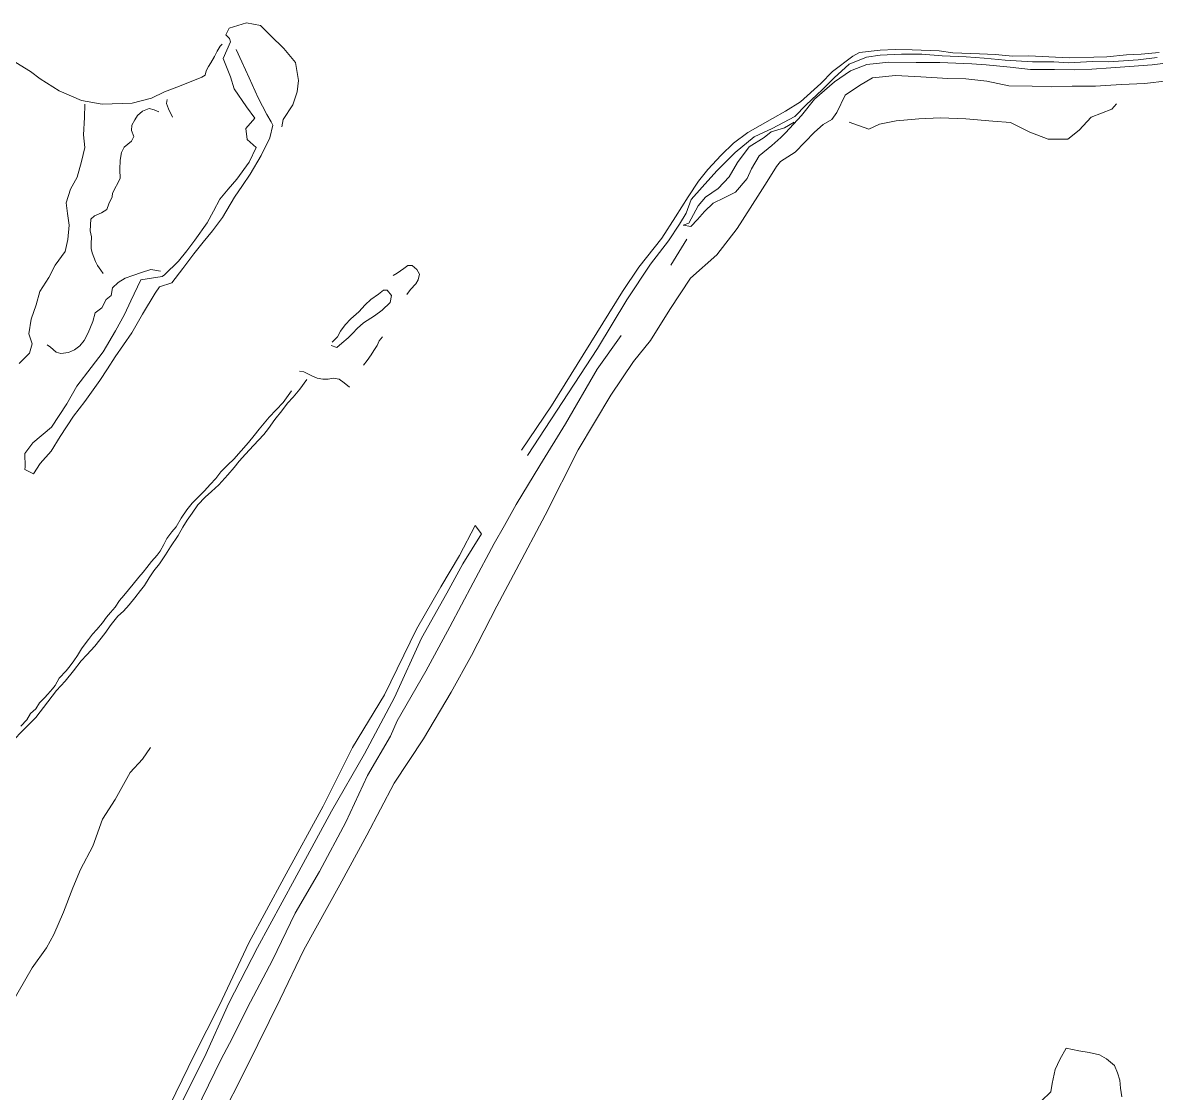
# Model space of a CAD drawing. Extents: x 683321 to 688873, y 7661944 to 7668387.
# Drawn here: x 686444.6 to 686662.5, y 7665624.4 to 7665830.1 of the extents above; entities that cross this region are included whole.
import ezdxf

# ---------------------------------------------------------------- set-up
doc = ezdxf.new("R2010")
doc.units = 0
doc.header["$MEASUREMENT"] = 0
doc.layers.add('01 CRESTA_Line', color=3, linetype='Continuous', lineweight=20)

msp = doc.modelspace()

# ---------------------------------------------------------------- linework, layer by layer
at = {"layer": '01 CRESTA_Line'}
for points in [[(686494.46, 7665810.05, 4036.99), (686494.71, 7665811.45, 4036.93), (686496.54, 7665814.3, 4036.27), (686497.38, 7665816.75, 4036.24), (686497.62, 7665818.94, 4036.31), (686497.06, 7665822.39, 4036.1), (686494.86, 7665825.11, 4035.92), (686492.24, 7665827.63, 4035.92), (686490.32, 7665829.55, 4035.95), (686487.63, 7665830.06, 4035.84), (686484.34, 7665828.99, 4035.87), (686483.68, 7665827.73, 4036.23), (686484.4, 7665827.01, 4036.61), (686484.58, 7665826.39, 4037.01), (686483.16, 7665823.17, 4037.41), (686484.56, 7665819.69, 4037.36), (686485.26, 7665817.36, 4037.9), (686487.65, 7665813.91, 4038.04), (686489.26, 7665811.7, 4038.11), (686487.52, 7665809.73, 4037.84), (686487.81, 7665807.61, 4038.02), (686489.53, 7665806.11, 4038.11), (686488.17, 7665803.24, 4038.07), (686485.78, 7665800.03, 4038.39), (686484.15, 7665798.11, 4038.55), (686482.53, 7665796.18, 4038.71), (686481.3, 7665793.89, 4038.85), (686480.07, 7665791.6, 4039), (686477.7, 7665788.29, 4039.2), (686476.16, 7665786.26, 4039.3), (686474.62, 7665784.23, 4039.4), (686471.91, 7665781.6, 4039.48), (686471.46, 7665781.3, 4039.53), (686467.36, 7665780.67, 4040.17), (686465.4, 7665776.62, 4040.71), (686464.24, 7665774.01, 4040.86), (686462.46, 7665770.89, 4041.38), (686460.12, 7665766.86, 4041.53), (686457.78, 7665763.81, 4041.67), (686455.06, 7665760.25, 4042.12), (686453.11, 7665756.86, 4042.45), (686451.64, 7665754.62, 4042.5), (686450.16, 7665752.37, 4042.55), (686446.62, 7665749.35, 4042.82), (686445.04, 7665747.33, 4043.21), (686445.12, 7665744.77, 4043.23), (686445.09, 7665744.22, 4043.44), (686446.73, 7665743.38, 4043.58)], [(686443.35, 7665822.42, 4035.55), (686446.17, 7665820.69, 4036.52), (686447.99, 7665819.27, 4037.05), (686451.68, 7665817, 4038.35), (686455.95, 7665815.12, 4040.78), (686459.92, 7665814.38, 4041.07), (686465.66, 7665814.61, 4041.43), (686469.42, 7665815.57, 4040.93), (686471.92, 7665816.77, 4041.29), (686474.76, 7665817.9, 4041.3), (686479.08, 7665819.61, 4040.47), (686479.7, 7665819.95, 4040.51), (686479.88, 7665820.84, 4039.87), (686480.34, 7665821.62, 4039.53), (686480.8, 7665822.38, 4038.94), (686481.49, 7665823.54, 4038.51), (686482.04, 7665824.59, 4037.96), (686482.6, 7665825.55, 4037.28), (686482.99, 7665825.92, 4037.05)], [(686485.66, 7665824.94, 4036.99), (686486.75, 7665822.56, 4037.23), (686488.19, 7665819.48, 4037.5), (686489.91, 7665815.62, 4037.62), (686491.56, 7665812.44, 4037.46), (686492.4, 7665811.03, 4037.94), (686492.69, 7665810.37, 4037.91), (686492.14, 7665807.96, 4038.02), (686490.49, 7665804.58, 4038.14), (686488.39, 7665800.99, 4038.36), (686486.87, 7665798.78, 4038.59), (686485.35, 7665796.58, 4038.82), (686483.06, 7665792.66, 4039.02), (686481.14, 7665790.09, 4039.03), (686479.35, 7665787.88, 4039.12), (686477.56, 7665785.67, 4039.2), (686475.43, 7665782.87, 4039.49), (686473.3, 7665780.08, 4039.78), (686470.94, 7665779.32, 4040.62), (686470.09, 7665778.1, 4040.62), (686467.7, 7665774.05, 4040.91), (686465.62, 7665770.52, 4041.18), (686464.03, 7665768.2, 4041.42), (686462.44, 7665765.88, 4041.66), (686460.96, 7665763.6, 4041.77), (686459.47, 7665761.32, 4041.87), (686456.6, 7665757.29, 4042.24), (686454.41, 7665754.49, 4042.37), (686451.84, 7665750.55, 4042.57), (686450.11, 7665747.74, 4042.77), (686447.99, 7665745.37, 4043.21), (686446.73, 7665743.38, 4043.58)], [(686540.51, 7665747.98, 4035.71), (686546.28, 7665756.45, 4036.27), (686559.88, 7665778.4, 4037.89), (686563.04, 7665783.08, 4038.29), (686567.45, 7665788.66, 4038.77), (686570.08, 7665792.77, 4038.8), (686572.54, 7665796.64, 4039.05), (686574.49, 7665799.62, 4039.08), (686576.33, 7665801.89, 4039.16), (686578.88, 7665804.64, 4039.32), (686581.22, 7665806.95, 4039.48), (686583.98, 7665809, 4039.63), (686588.76, 7665811.67, 4040.08), (686591.23, 7665813.07, 4040.2), (686594.1, 7665814.89, 4040.36), (686598.02, 7665818.41, 4040.59), (686600.26, 7665820.66, 4040.68), (686604.19, 7665823.62, 4040.95), (686605.46, 7665824.32, 4041.02), (686609.42, 7665824.79, 4041.42), (686612.31, 7665824.88, 4041.65), (686615.55, 7665824.87, 4041.92), (686620.75, 7665824.67, 4042.39), (686623.39, 7665824.28, 4042.55), (686628.52, 7665824.06, 4043.05), (686631.59, 7665823.98, 4043.28), (686634.87, 7665823.65, 4043.53), (686638.01, 7665823.68, 4043.82), (686643.1, 7665823.42, 4044.35), (686645.81, 7665823.31, 4044.45), (686650.46, 7665823.46, 4044.88), (686652.97, 7665823.49, 4045.13), (686656.76, 7665823.88, 4045.46), (686659.59, 7665824.04, 4045.62), (686663.03, 7665824.34, 4045.87)], [(686541.62, 7665746.91, 4035.79), (686555.08, 7665767.48, 4037.34), (686560.73, 7665776.84, 4037.89), (686565.28, 7665783.66, 4038.21), (686568.77, 7665788.14, 4038.4), (686570.83, 7665791.37, 4038.55), (686572.15, 7665793.49, 4038.72), (686573.1, 7665796.12, 4038.84), (686575.21, 7665798.45, 4039.04), (686578.06, 7665801.6, 4039.17), (686581.55, 7665805.13, 4039.35), (686585.19, 7665808.13, 4039.61), (686588.65, 7665809.76, 4039.83), (686593.03, 7665812.04, 4040.17), (686595.23, 7665814.28, 4040.37), (686598.3, 7665817.17, 4040.5), (686600.55, 7665819.48, 4040.54), (686603.44, 7665822.08, 4040.88), (686606.81, 7665823.46, 4040.93), (686609.41, 7665823.82, 4041.28), (686613.52, 7665824.04, 4041.67), (686617.44, 7665824.01, 4042.01), (686621.32, 7665823.67, 4042.31), (686625.93, 7665823.52, 4042.62), (686629.4, 7665823.24, 4043.15), (686633.44, 7665822.87, 4043.43), (686638.71, 7665822.56, 4043.77), (686642.78, 7665822.52, 4044.12), (686645.64, 7665822.35, 4044.43), (686650.19, 7665822.6, 4044.77), (686653.39, 7665822.57, 4045.16), (686658.97, 7665822.91, 4045.49), (686662.63, 7665823.4, 4045.86)], [(686665.3, 7665822.44, 4045.39), (686661.68, 7665821.98, 4045.14), (686657.36, 7665821.66, 4044.98), (686653.76, 7665821.37, 4044.63), (686650.1, 7665821.16, 4044.3), (686646.69, 7665820.99, 4043.88), (686642.95, 7665821.05, 4043.47), (686638.33, 7665821.09, 4042.88), (686634.41, 7665821.53, 4042.56), (686629.79, 7665821.95, 4042.89), (686627.03, 7665822.15, 4042.37), (686620.89, 7665822.41, 4041.91), (686616.35, 7665822.41, 4041.4), (686611.08, 7665822.46, 4041.01), (686606.84, 7665822.04, 4040.52), (686603.7, 7665820.79, 4039.94), (686600.67, 7665818.68, 4040.17), (686596.83, 7665815.34, 4040.6), (686594.32, 7665812.24, 4039.98), (686591.2, 7665808.92, 4039.5), (686590.34, 7665808, 4039.54), (686588.63, 7665806.45, 4039.17), (686586.14, 7665804.5, 4038.76), (686584.71, 7665801.99, 4038.09), (686583.87, 7665800.15, 4037.67), (686581.61, 7665797.53, 4037.06), (686579.43, 7665796.42, 4036.62), (686577.3, 7665795.42, 4037.23), (686575.66, 7665793.77, 4037.88), (686574.32, 7665792.25, 4037.57), (686573.04, 7665790.9, 4037.62), (686571.54, 7665791.19, 4038.4), (686572.67, 7665791.58, 4037.55), (686574.47, 7665794.86, 4037.98), (686575.86, 7665796.52, 4038.05), (686578.31, 7665798.24, 4037.55), (686580.38, 7665800.44, 4037.32), (686582, 7665803.2, 4038.24), (686584.23, 7665806.19, 4039.03), (686587.16, 7665807.98, 4039.47), (686588.46, 7665809.11, 4039.37), (686591.04, 7665809.85, 4039.51), (686592.88, 7665810.93, 4039.62)], [(686545.06, 7665735.5, 4029.47), (686551.38, 7665748, 4031.5), (686557.69, 7665758.5, 4032.63), (686562, 7665765, 4033.25), (686565.31, 7665769, 4033.5), (686569, 7665775, 4034.55), (686573, 7665781, 4034.77), (686578.06, 7665785.5, 4034.99), (686581.94, 7665790.5, 4035.87), (686585.89, 7665796.75, 4036.89), (686587.71, 7665799.58, 4037.99), (686589.47, 7665802.41, 4038.66), (686590.28, 7665803.43, 4039.45), (686593.11, 7665805.18, 4039.7), (686596.77, 7665809.04, 4040.37), (686598.47, 7665810.49, 4040.6), (686600.16, 7665811.47, 4041.04), (686601.1, 7665812.8, 4042.49), (686602.72, 7665816.11, 4040.2), (686605.47, 7665818.01, 4040.24), (686607.94, 7665819.48, 4040.28), (686612.36, 7665819.92, 4040.7), (686617.23, 7665819.68, 4041.15), (686622.44, 7665819.32, 4041.57), (686625.85, 7665819.27, 4041.81), (686629.93, 7665818.86, 4042.32), (686634.12, 7665817.95, 4042.72), (686638.61, 7665817.88, 4042.9), (686642.28, 7665817.74, 4043.26), (686646.29, 7665817.88, 4043.62), (686650.82, 7665817.86, 4044.17), (686655.73, 7665818.17, 4044.5), (686660.26, 7665818.41, 4044.94), (686664.59, 7665818.89, 4045.14)], [(686472.39, 7665815.31, 4040.97), (686472.31, 7665814.53, 4040.77), (686472.67, 7665813.51, 4040.44), (686473.41, 7665811.93, 4039.7)], [(686444, 7665764.62, 4040.84), (686445.93, 7665766.6, 4041.26), (686446.48, 7665768.41, 4040.71), (686445.82, 7665770.31, 4040.22), (686446.3, 7665773.1, 4041.4), (686447.23, 7665775.88, 4041.63), (686447.94, 7665778.43, 4041.14), (686449.65, 7665781.09, 4041.46), (686450.88, 7665783.49, 4041.56), (686452.8, 7665786.1, 4042.91), (686453.32, 7665788.39, 4042.53), (686453.55, 7665791.15, 4041.89), (686453.27, 7665793.41, 4041.97), (686453, 7665795.48, 4041.72), (686453.84, 7665798.08, 4042), (686455.13, 7665800.42, 4041.97), (686455.98, 7665803.38, 4042.14), (686456.61, 7665806.09, 4041.85), (686456.36, 7665808.51, 4041.39), (686456.55, 7665811.84, 4040.57), (686456.58, 7665814.44, 4041.06)], [(686460.12, 7665781.89, 4041.01), (686459.64, 7665782.53, 4041.47), (686459.05, 7665783.42, 4041.82), (686458.66, 7665784.2, 4041.83), (686458.34, 7665785.01, 4041.94), (686458.02, 7665785.83, 4041.94), (686457.78, 7665786.68, 4041.79), (686457.79, 7665787.61, 4041.38), (686457.88, 7665788.91, 4041.1), (686457.61, 7665790.11, 4041), (686457.72, 7665792.31, 4040.98), (686458.47, 7665792.95, 4040.97), (686459.81, 7665793.53, 4040.78), (686460.79, 7665794.19, 4040.63), (686461.18, 7665795.26, 4040.66), (686461.82, 7665796.59, 4040.43), (686461.9, 7665797.34, 4040.41), (686463.38, 7665800.14, 4041.04), (686463.29, 7665801.84, 4041.3), (686463.36, 7665803.63, 4041.58), (686463.62, 7665805.1, 4041.75), (686464.15, 7665806.16, 4041.45), (686465.55, 7665807.31, 4040.85), (686466.01, 7665808.22, 4040.81), (686465.54, 7665809.35, 4041.21), (686465.64, 7665810.38, 4041.54), (686466.19, 7665811.39, 4041.66), (686466.74, 7665812.22, 4041.6), (686467.69, 7665813.05, 4041.3), (686468.93, 7665813.61, 4040.86), (686469.89, 7665813.34, 4040.43), (686470.8, 7665812.92, 4040.02)], [(686603.43, 7665810.94, 4044.69), (686607.23, 7665809.58, 4047.44), (686609.27, 7665810.59, 4047.71), (686612.47, 7665811.18, 4048.39), (686616.86, 7665811.61, 4048.24), (686620.94, 7665811.81, 4048.85), (686625.9, 7665811.6, 4048.55), (686631.06, 7665811.12, 4048.28), (686634.49, 7665810.86, 4048.55), (686638.16, 7665809.04, 4048.59), (686641.7, 7665807.7, 4048.62), (686645.49, 7665807.69, 4046.65), (686647.65, 7665809.39, 4046.15), (686649.97, 7665811.92, 4045.46), (686653.94, 7665813.48, 4045.59), (686654.82, 7665814.46, 4045.41)], [(686569.19, 7665783.5, 4034.53), (686572.25, 7665788.5, 4034.75)], [(686471.16, 7665782.36, 4039.84), (686469.3, 7665782.67, 4040.17), (686467.49, 7665782.1, 4040.45), (686465.79, 7665781.52, 4040.59), (686464.36, 7665781.02, 4040.89), (686463.02, 7665780.18, 4041.1), (686461.92, 7665779.14, 4041.67), (686461.65, 7665777.64, 4042.06), (686460.71, 7665776.91, 4042.4), (686459.86, 7665775.27, 4042.43), (686458.58, 7665774.34, 4042.28), (686458.1, 7665772.69, 4042.05), (686457.21, 7665770.49, 4042.06), (686456.45, 7665769.03, 4041.64), (686455.64, 7665768.02, 4041.74), (686454.6, 7665767.2, 4041.3), (686453.47, 7665766.71, 4041.21), (686452.01, 7665766.51, 4041.38), (686451.1, 7665766.78, 4041.48), (686450.02, 7665767.71, 4041.62), (686449.38, 7665768.17, 4041.53)], [(686515.81, 7665781.53, 4036.11), (686516.59, 7665781.94, 4036.08), (686517.88, 7665782.87, 4036.03), (686518.68, 7665783.42, 4035.97), (686519.52, 7665783.43, 4035.95), (686520.4, 7665782.67, 4035.97), (686520.88, 7665781.74, 4035.83), (686520.62, 7665780.68, 4035.77), (686520.2, 7665779.9, 4035.86), (686519.2, 7665778.81, 4035.75), (686518.44, 7665777.84, 4035.86)], [(686504.12, 7665768.68, 4038.37), (686505.14, 7665769.74, 4038.23), (686505.69, 7665770.78, 4038.14), (686506.64, 7665772.01, 4038.04), (686507.7, 7665773.18, 4037.96), (686509.25, 7665774.5, 4037.82), (686510.48, 7665775.84, 4037.71), (686511.57, 7665776.88, 4037.61), (686513.04, 7665777.95, 4037.49), (686513.96, 7665778.71, 4037.45), (686514.66, 7665778.71, 4037.43), (686515.54, 7665777.66, 4037.29), (686515.26, 7665776.34, 4037.22), (686513.75, 7665774.86, 4037.34), (686512.28, 7665773.77, 4037.48), (686510.15, 7665772.42, 4037.66), (686508.91, 7665771.33, 4037.69), (686508.08, 7665770.41, 4037.78), (686507.17, 7665769.52, 4037.9), (686505.96, 7665768.5, 4038.09), (686505.03, 7665767.68, 4038.2), (686503.91, 7665768.05, 4038.38)], [(686510.15, 7665764.3, 4035.45), (686510.85, 7665765.15, 4035.61), (686511.6, 7665766.24, 4035.95), (686512.12, 7665767.13, 4036.04), (686512.75, 7665768.09, 4035.98), (686513.14, 7665768.98, 4035.72), (686513.8, 7665769.72, 4035.59)], [(686537.25, 7665733.5, 4030.55), (686539.5, 7665737.5, 4030.88), (686544, 7665745, 4031.46), (686548.94, 7665753, 4031.92), (686555.06, 7665763.5, 4032.98), (686559.62, 7665770, 4033.54)], [(686507.44, 7665760.03, 4034.45), (686506.42, 7665760.89, 4035.28), (686505.44, 7665761.59, 4036.04), (686504.39, 7665761.78, 4036.71), (686503.38, 7665761.62, 4037.45), (686502.3, 7665761.61, 4038.28), (686501.23, 7665761.81, 4038.91), (686500.18, 7665762.25, 4038.97), (686498.68, 7665763.01, 4038.6), (686497.81, 7665763.11, 4038.15)], [(686499.27, 7665761.51, 4039.39), (686497.92, 7665759.67, 4039.7), (686496.62, 7665758.14, 4039.84), (686495.53, 7665756.99, 4039.91), (686494.42, 7665755.5, 4040.01), (686493.12, 7665753.82, 4040.18), (686491.86, 7665752.1, 4040.32), (686490.98, 7665750.97, 4040.42), (686488.98, 7665748.85, 4040.69), (686487.47, 7665747.21, 4040.89), (686486.25, 7665745.83, 4041.04), (686485.31, 7665744.62, 4041.15), (686484.08, 7665743.22, 4041.37), (686482.33, 7665741.29, 4041.64), (686480.95, 7665740.03, 4041.8), (686479.74, 7665738.92, 4041.96), (686478.28, 7665737.44, 4042.21), (686477.19, 7665735.83, 4042.33), (686476.25, 7665734.54, 4042.43), (686475.4, 7665733.18, 4042.53), (686474.5, 7665731.55, 4042.69), (686473.06, 7665729.36, 4042.98), (686472.08, 7665727.83, 4043.16), (686470.94, 7665726.15, 4043.33), (686469.84, 7665724.8, 4043.49), (686468.95, 7665723.45, 4043.56), (686468.08, 7665721.97, 4043.69), (686467.31, 7665720.99, 4043.73), (686466.2, 7665719.61, 4043.92), (686465.13, 7665718.22, 4044.1), (686464.05, 7665717.06, 4044.27), (686462.9, 7665716.08, 4044.4), (686461.64, 7665714.45, 4044.55), (686460.46, 7665712.72, 4044.68), (686458.51, 7665710.33, 4044.95), (686456.96, 7665708.63, 4045.16), (686455.88, 7665707.49, 4045.28), (686454.39, 7665705.57, 4045.49), (686452.84, 7665703.57, 4045.76), (686451.15, 7665701.79, 4045.92), (686449.5, 7665699.65, 4046.18), (686447.15, 7665696.61, 4046.47), (686444.87, 7665694.31, 4046.8), (686442.61, 7665691.98, 4047.07)], [(686444.31, 7665694.92, 4046.84), (686445.42, 7665696.16, 4046.72), (686446.16, 7665697.39, 4046.57), (686447.15, 7665698.25, 4046.51), (686447.87, 7665699.4, 4046.38), (686448.81, 7665700.37, 4046.26), (686449.51, 7665701.11, 4046.17), (686450.38, 7665702.1, 4046.06), (686450.86, 7665702.76, 4045.98), (686451.69, 7665704.15, 4045.8), (686453.01, 7665705.56, 4045.63), (686453.76, 7665706.51, 4045.53), (686454.45, 7665707.49, 4045.45), (686455.16, 7665708.5, 4045.39), (686455.95, 7665709.78, 4045.25), (686456.66, 7665710.79, 4045.19), (686457.27, 7665711.58, 4045.09), (686458.08, 7665712.59, 4045), (686458.91, 7665713.54, 4044.92), (686459.97, 7665714.8, 4044.78), (686460.73, 7665715.9, 4044.68), (686461.53, 7665716.78, 4044.62), (686462.43, 7665717.78, 4044.5), (686463.26, 7665719.1, 4044.32), (686464.11, 7665720.04, 4044.21), (686465, 7665721.11, 4044.09), (686465.89, 7665722.19, 4043.97), (686466.97, 7665723.55, 4043.85), (686467.81, 7665724.55, 4043.71), (686468.53, 7665725.42, 4043.64), (686469.42, 7665726.6, 4043.52), (686470.48, 7665727.78, 4043.38), (686471.07, 7665728.57, 4043.27), (686471.78, 7665729.82, 4043.14), (686472.37, 7665731.02, 4043.01), (686473.32, 7665732.27, 4042.87), (686474.15, 7665733.26, 4042.7), (686475.09, 7665734.89, 4042.53), (686476.18, 7665736.48, 4042.39), (686477.24, 7665737.76, 4042.22), (686478.56, 7665739.14, 4042.09), (686479.6, 7665740.12, 4042), (686480.65, 7665741.37, 4041.82), (686481.76, 7665742.54, 4041.69), (686482.75, 7665743.82, 4041.52), (686484.07, 7665745.16, 4041.35), (686485.2, 7665746.25, 4041.21), (686486.6, 7665747.8, 4040.95), (686488.02, 7665749.44, 4040.75), (686489.1, 7665750.78, 4040.59), (686490.12, 7665751.99, 4040.48), (686492.03, 7665754.3, 4040.27), (686494.67, 7665757.14, 4039.93), (686496.31, 7665759.32, 4039.66)], [(686545.06, 7665735.5, 4029.47), (686539.5, 7665725, 4030.12), (686535.75, 7665718, 4029.83), (686530.88, 7665708.5, 4029.71), (686527, 7665701.5, 4028.98), (686521.69, 7665692.5, 4028.22), (686516.06, 7665684, 4027.69), (686510.75, 7665674, 4027.15), (686505.56, 7665664.5, 4026.53), (686498.69, 7665652, 4026.16), (686494.12, 7665642.5, 4025.87), (686487.69, 7665629.5, 4025.16), (686482.38, 7665619, 4024.57)], [(686471.79, 7665619.79, 4027.73), (686477.59, 7665631.74, 4028.25), (686482.47, 7665641.34, 4029.01), (686488.13, 7665653.33, 4029.57), (686494.88, 7665665.9, 4030.4), (686502.4, 7665679.58, 4031.41), (686508.03, 7665690.84, 4031.95), (686514.16, 7665700.97, 4032.68), (686520.31, 7665713.59, 4033.54), (686524.99, 7665721.73, 4033.95), (686528.59, 7665727.71, 4034.36), (686531.6, 7665733.47, 4034.74), (686532.79, 7665731.88, 4034.76), (686529.21, 7665726.1, 4034.36), (686526.13, 7665720.49, 4033.95), (686521.26, 7665711.83, 4033.54), (686516.1, 7665700.42, 4032.68), (686510.33, 7665689.65, 4031.95), (686503.97, 7665678.64, 4031.41), (686496.88, 7665665.47, 4030.4), (686489.8, 7665652.43, 4029.57), (686484.27, 7665641.77, 4029.01), (686479.59, 7665631.36, 4028.25), (686473.7, 7665619.63, 4027.73)], [(686537.25, 7665733.5, 4030.55), (686535.25, 7665730, 4030.56), (686531.19, 7665722.5, 4030.05), (686526.75, 7665714, 4029.41), (686522.13, 7665705.5, 4029.09), (686516.62, 7665696, 4028.69), (686515.31, 7665693, 4028.45), (686510.88, 7665685.5, 4027.92), (686506.75, 7665676.5, 4027.43), (686501.69, 7665667, 4027.04), (686497, 7665659, 4026.59), (686492.62, 7665650, 4026.38), (686488.44, 7665642, 4025.97), (686484.38, 7665634, 4025.43), (686482.81, 7665631, 4025.3), (686477.94, 7665621, 4024.87)], [(686469.23, 7665690.85, 4030.84), (686467.69, 7665688.62, 4031.07), (686465.32, 7665686.07, 4031.59), (686462.39, 7665680.88, 4030.88), (686460, 7665677.09, 4030.56), (686458.14, 7665671.89, 4030.26), (686455.75, 7665667.44, 4029.82), (686454.27, 7665663.87, 4029.58), (686452.48, 7665659.21, 4029.24), (686450.66, 7665654.95, 4028.91), (686449.2, 7665652.35, 4028.8), (686446.5, 7665648.52, 4029.15), (686443.81, 7665643.84, 4028.61), (686442.09, 7665640.92, 4028.62), (686439.81, 7665637.24, 4028.13), (686437.63, 7665633.54, 4027.87), (686436.11, 7665631.73, 4027.69), (686434.21, 7665628.73, 4027.52), (686432.47, 7665624.9, 4027.35), (686430.11, 7665621.44, 4027.18), (686428.63, 7665618.98, 4027.09), (686427.34, 7665617.31, 4027.32)], [(686640.34, 7665622.92, 4141.84), (686642.19, 7665624.69, 4142.24), (686642.47, 7665626.34, 4141.86), (686643.02, 7665628.98, 4141.6), (686643.96, 7665630.95, 4141.55), (686645.15, 7665633.1, 4141.79), (686647.61, 7665632.59, 4141.64), (686649.55, 7665632.24, 4141.49), (686651.56, 7665631.79, 4141.88), (686652.9, 7665631.02, 4142.55), (686654.44, 7665629.78, 4143.5), (686655.01, 7665628.38, 4144.17), (686655.5, 7665626.93, 4144.45), (686655.58, 7665625.41, 4145.04), (686655.87, 7665623.77, 4145.6)]]:
    msp.add_polyline3d(points, dxfattribs=at)

doc.saveas('drawing.dxf')
